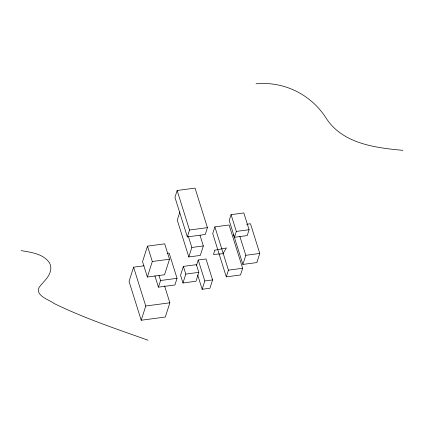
<?xml version="1.0" encoding="UTF-8"?>
<svg xmlns="http://www.w3.org/2000/svg" width="424" height="424" viewBox="0 0 424 424"><rect width="100%" height="100%" fill="white"/><g stroke="black" fill="none" stroke-linecap="round" stroke-linejoin="round"><path stroke-width="0.64" d="M144.006 265.79L133.581 267.184L129.039 281.409L141.208 320.242L165.323 317.019L169.86 302.794L164.56 285.882M147.494 246.137L142.538 261.661L147.356 277.042L164.554 274.741L169.51 259.218L164.687 243.837L147.494 246.137L152.311 261.513L147.356 277.042M177.137 190.493L174.948 197.361L187.334 236.894L205.237 234.504L207.426 227.635L195.04 188.102L177.137 190.493L189.528 230.025L187.334 236.894M141.208 320.242L145.75 306.017L133.581 267.184M179.919 211.836L177.274 220.13L188.812 256.955L200.308 255.418L203.334 245.941L200.011 235.331M167.231 253.329L169.134 253.08L177.041 278.314L174.916 284.965L158.444 287.165L160.569 280.513L158.984 275.468M183.385 266.399L180.55 275.293L182.961 282.978L195.973 281.239L198.808 272.351L196.402 264.661L183.385 266.399L185.797 274.089L182.961 282.978M188.812 256.955L191.839 247.473L188.32 236.242M196.529 265.355L198.236 260.002L206.016 258.963L212.583 279.92L209.922 288.246L202.147 289.285L197.706 275.107M214.878 226.888L212.737 233.598L226.294 276.867L240.503 274.969L242.645 268.26L229.082 224.99L214.878 226.888L228.435 270.157L226.294 276.867M202.147 289.285L204.803 280.964L198.236 260.002M231.075 214.65L229.209 220.512L234.461 237.281L247.213 235.58L249.084 229.718L243.827 212.949L231.075 214.65L236.332 231.424L234.461 237.281M246.662 224.275L250.483 223.766L259.779 253.446L256.87 262.567L242.878 264.433L245.788 255.317L239.852 236.369M189.528 230.025L207.426 227.635M236.332 231.424L249.084 229.718M191.839 247.473L203.334 245.941M152.311 261.513L169.51 259.218M245.788 255.317L259.779 253.446M185.797 274.089L198.808 272.351M228.435 270.157L242.645 268.26M160.569 280.513L177.041 278.314M204.803 280.964L212.583 279.92M145.75 306.017L169.86 302.794M256.064 83.793C284.101 81.154 310.978 94.409 326.072 118.031C342.369 143.657 375.155 147.822 402.8 150.329M21.2 250.626C31.143 252.365 43.481 253.738 49.507 262.954A43.63 21.619 -17.4 0 1 50.748 267.014A44.329 21.963 -17.4 0 1 50.53 270.798C48.977 277.678 42.914 282.029 39.029 287.536C35.187 295.825 49.375 299.789 54.018 303.452C84.302 318.276 116.404 328.934 148.103 340.249M233.576 234.758L242.878 264.433M154.887 275.812L158.444 287.165M214.814 250.202L213.468 254.416L222.902 253.764L226.443 247.961L214.814 250.202"/></g></svg>
